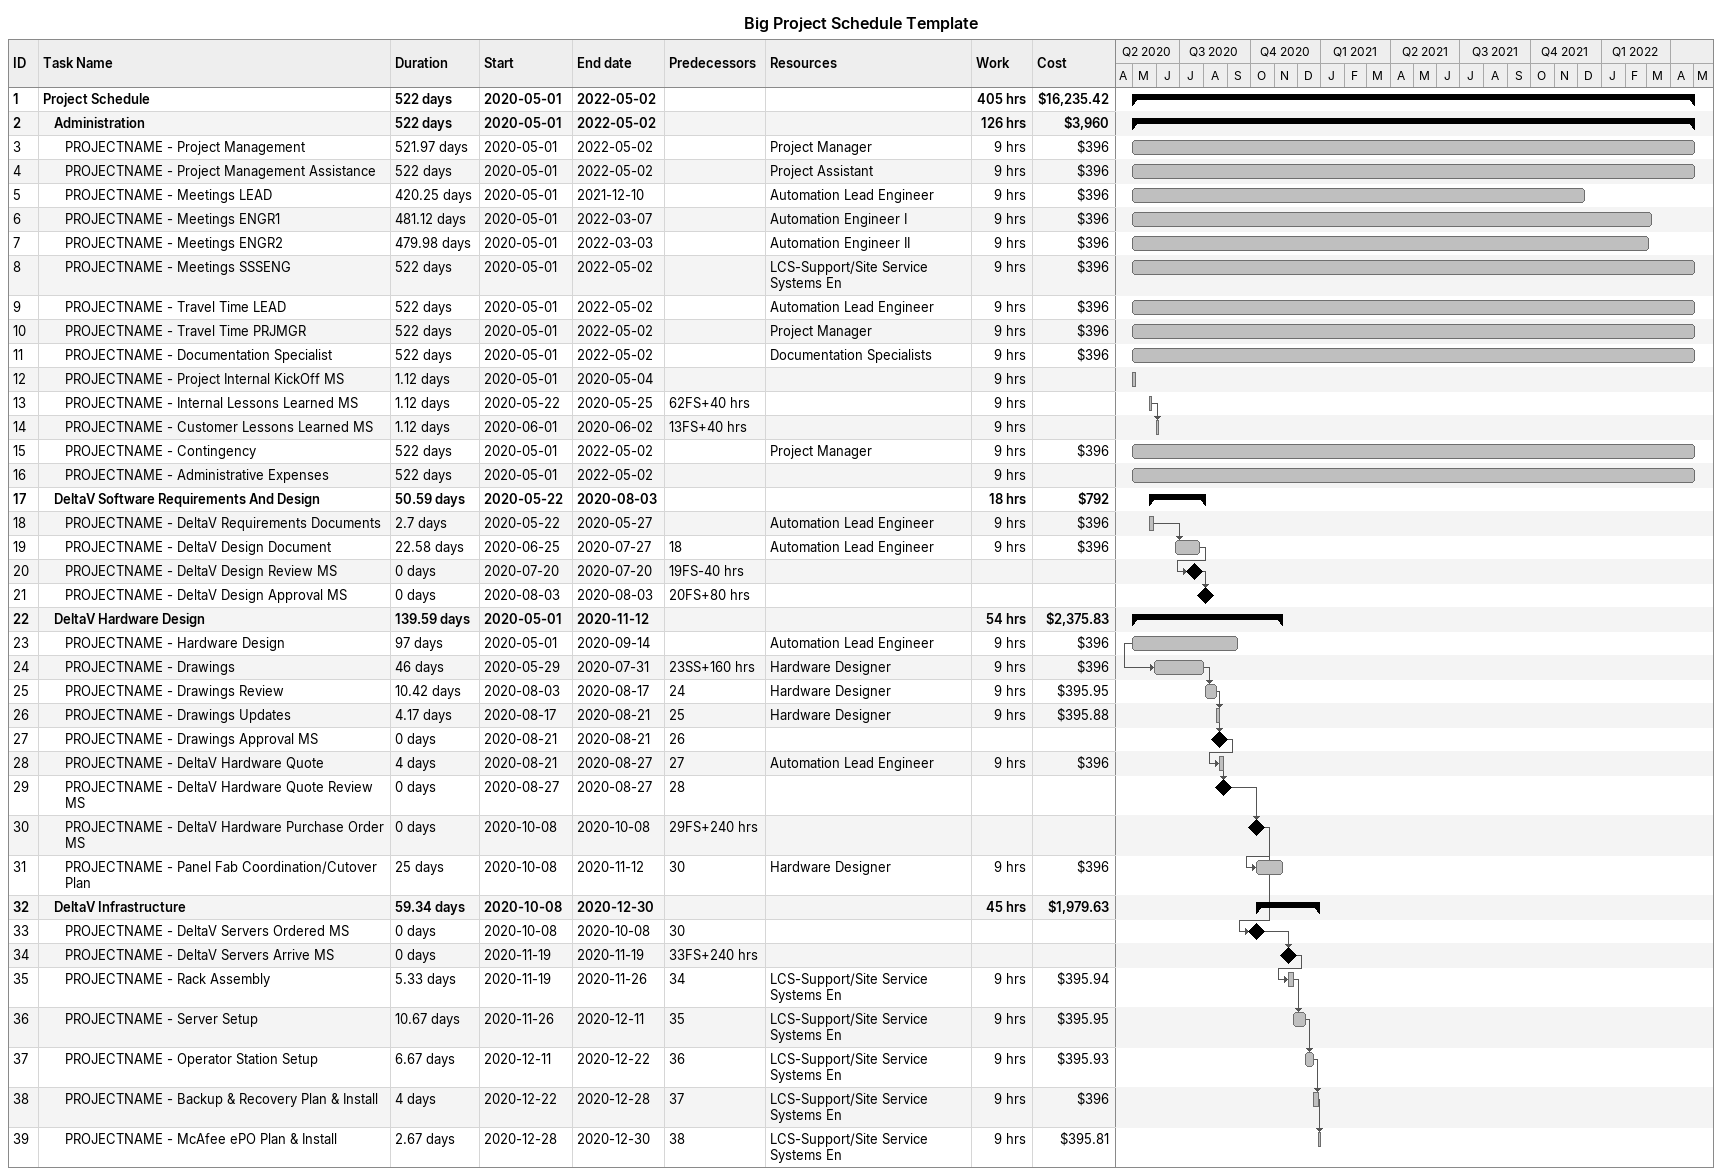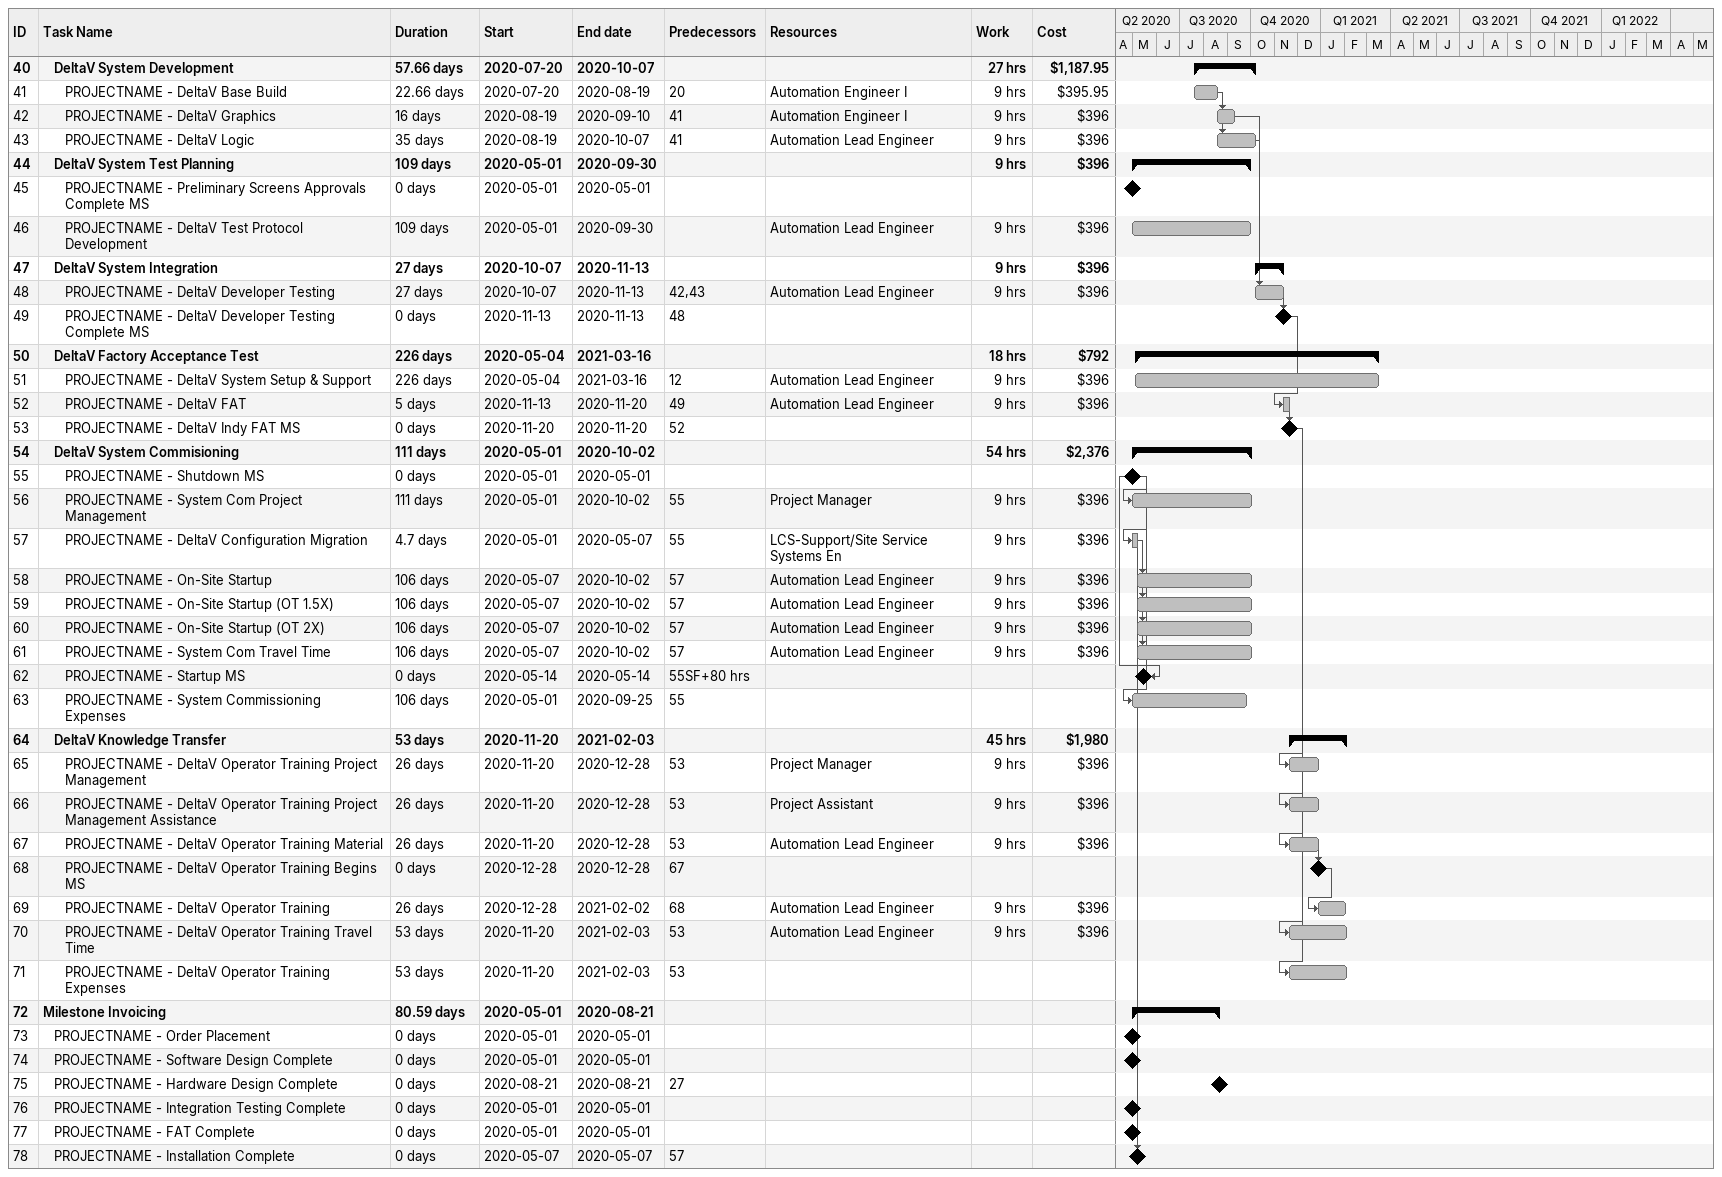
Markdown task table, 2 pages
Big Project Schedule Template

| ID | Level | Task | Duration | Start | Finish | Predecessors | Resources | Work (h) | Cost ($) |
|---|---|---|---|---|---|---|---|---|---|
| 1 | 1 | **Project Schedule** | 522d | 2020-05-01 | 2022-05-02 |  |  | 405 | 16235.42 |
| 2 | 2 | **Administration** | 522d | 2020-05-01 | 2022-05-02 |  |  | 126 | 3960 |
| 3 | 3 | PROJECTNAME - Project Management | 521.97d | 2020-05-01 | 2022-05-02 |  | Project Manager | 9 | 396 |
| 4 | 3 | PROJECTNAME - Project Management Assistance | 522d | 2020-05-01 | 2022-05-02 |  | Project Assistant | 9 | 396 |
| 5 | 3 | PROJECTNAME - Meetings LEAD | 420.25d | 2020-05-01 | 2021-12-10 |  | Automation Lead Engineer | 9 | 396 |
| 6 | 3 | PROJECTNAME - Meetings ENGR1 | 481.12d | 2020-05-01 | 2022-03-07 |  | Automation Engineer I | 9 | 396 |
| 7 | 3 | PROJECTNAME - Meetings ENGR2 | 479.98d | 2020-05-01 | 2022-03-03 |  | Automation Engineer II | 9 | 396 |
| 8 | 3 | PROJECTNAME - Meetings SSSENG | 522d | 2020-05-01 | 2022-05-02 |  | LCS-Support/Site Service Systems En | 9 | 396 |
| 9 | 3 | PROJECTNAME - Travel Time LEAD | 522d | 2020-05-01 | 2022-05-02 |  | Automation Lead Engineer | 9 | 396 |
| 10 | 3 | PROJECTNAME - Travel Time PRJMGR | 522d | 2020-05-01 | 2022-05-02 |  | Project Manager | 9 | 396 |
| 11 | 3 | PROJECTNAME - Documentation Specialist | 522d | 2020-05-01 | 2022-05-02 |  | Documentation Specialists | 9 | 396 |
| 12 | 3 | PROJECTNAME - Project Internal KickOff MS | 1.12d | 2020-05-01 | 2020-05-04 |  |  | 9 |  |
| 13 | 3 | PROJECTNAME - Internal Lessons Learned MS | 1.12d | 2020-05-22 | 2020-05-25 | 62FS+40h |  | 9 |  |
| 14 | 3 | PROJECTNAME - Customer Lessons Learned MS | 1.12d | 2020-06-01 | 2020-06-02 | 13FS+40h |  | 9 |  |
| 15 | 3 | PROJECTNAME - Contingency | 522d | 2020-05-01 | 2022-05-02 |  | Project Manager | 9 | 396 |
| 16 | 3 | PROJECTNAME - Administrative Expenses | 522d | 2020-05-01 | 2022-05-02 |  |  | 9 |  |
| 17 | 2 | **DeltaV Software Requirements And Design** | 50.59d | 2020-05-22 | 2020-08-03 |  |  | 18 | 792 |
| 18 | 3 | PROJECTNAME - DeltaV Requirements Documents | 2.7d | 2020-05-22 | 2020-05-27 |  | Automation Lead Engineer | 9 | 396 |
| 19 | 3 | PROJECTNAME - DeltaV Design Document | 22.58d | 2020-06-25 | 2020-07-27 | 18 | Automation Lead Engineer | 9 | 396 |
| 20 | 3 | PROJECTNAME - DeltaV Design Review MS | 0d | 2020-07-20 | 2020-07-20 | 19FS-40h |  |  |  |
| 21 | 3 | PROJECTNAME - DeltaV Design Approval MS | 0d | 2020-08-03 | 2020-08-03 | 20FS+80h |  |  |  |
| 22 | 2 | **DeltaV Hardware Design** | 139.59d | 2020-05-01 | 2020-11-12 |  |  | 54 | 2375.83 |
| 23 | 3 | PROJECTNAME - Hardware Design | 97d | 2020-05-01 | 2020-09-14 |  | Automation Lead Engineer | 9 | 396 |
| 24 | 3 | PROJECTNAME - Drawings | 46d | 2020-05-29 | 2020-07-31 | 23SS+160h | Hardware Designer | 9 | 396 |
| 25 | 3 | PROJECTNAME - Drawings Review | 10.42d | 2020-08-03 | 2020-08-17 | 24 | Hardware Designer | 9 | 395.95 |
| 26 | 3 | PROJECTNAME - Drawings Updates | 4.17d | 2020-08-17 | 2020-08-21 | 25 | Hardware Designer | 9 | 395.88 |
| 27 | 3 | PROJECTNAME - Drawings Approval MS | 0d | 2020-08-21 | 2020-08-21 | 26 |  |  |  |
| 28 | 3 | PROJECTNAME - DeltaV Hardware Quote | 4d | 2020-08-21 | 2020-08-27 | 27 | Automation Lead Engineer | 9 | 396 |
| 29 | 3 | PROJECTNAME - DeltaV Hardware Quote Review MS | 0d | 2020-08-27 | 2020-08-27 | 28 |  |  |  |
| 30 | 3 | PROJECTNAME - DeltaV Hardware Purchase Order MS | 0d | 2020-10-08 | 2020-10-08 | 29FS+240h |  |  |  |
| 31 | 3 | PROJECTNAME - Panel Fab Coordination/Cutover Plan | 25d | 2020-10-08 | 2020-11-12 | 30 | Hardware Designer | 9 | 396 |
| 32 | 2 | **DeltaV Infrastructure** | 59.34d | 2020-10-08 | 2020-12-30 |  |  | 45 | 1979.63 |
| 33 | 3 | PROJECTNAME - DeltaV Servers Ordered MS | 0d | 2020-10-08 | 2020-10-08 | 30 |  |  |  |
| 34 | 3 | PROJECTNAME - DeltaV Servers Arrive MS | 0d | 2020-11-19 | 2020-11-19 | 33FS+240h |  |  |  |
| 35 | 3 | PROJECTNAME - Rack Assembly | 5.33d | 2020-11-19 | 2020-11-26 | 34 | LCS-Support/Site Service Systems En | 9 | 395.94 |
| 36 | 3 | PROJECTNAME - Server Setup | 10.67d | 2020-11-26 | 2020-12-11 | 35 | LCS-Support/Site Service Systems En | 9 | 395.95 |
| 37 | 3 | PROJECTNAME - Operator Station Setup | 6.67d | 2020-12-11 | 2020-12-22 | 36 | LCS-Support/Site Service Systems En | 9 | 395.93 |
| 38 | 3 | PROJECTNAME - Backup & Recovery Plan & Install | 4d | 2020-12-22 | 2020-12-28 | 37 | LCS-Support/Site Service Systems En | 9 | 396 |
| 39 | 3 | PROJECTNAME - McAfee ePO Plan & Install | 2.67d | 2020-12-28 | 2020-12-30 | 38 | LCS-Support/Site Service Systems En | 9 | 395.81 |
| 40 | 2 | **DeltaV System Development** | 57.66d | 2020-07-20 | 2020-10-07 |  |  | 27 | 1187.95 |
| 41 | 3 | PROJECTNAME - DeltaV Base Build | 22.66d | 2020-07-20 | 2020-08-19 | 20 | Automation Engineer I | 9 | 395.95 |
| 42 | 3 | PROJECTNAME - DeltaV Graphics | 16d | 2020-08-19 | 2020-09-10 | 41 | Automation Engineer I | 9 | 396 |
| 43 | 3 | PROJECTNAME - DeltaV Logic | 35d | 2020-08-19 | 2020-10-07 | 41 | Automation Lead Engineer | 9 | 396 |
| 44 | 2 | **DeltaV System Test Planning** | 109d | 2020-05-01 | 2020-09-30 |  |  | 9 | 396 |
| 45 | 3 | PROJECTNAME - Preliminary Screens Approvals Complete MS | 0d | 2020-05-01 | 2020-05-01 |  |  |  |  |
| 46 | 3 | PROJECTNAME - DeltaV Test Protocol Development | 109d | 2020-05-01 | 2020-09-30 |  | Automation Lead Engineer | 9 | 396 |
| 47 | 2 | **DeltaV System Integration** | 27d | 2020-10-07 | 2020-11-13 |  |  | 9 | 396 |
| 48 | 3 | PROJECTNAME - DeltaV Developer Testing | 27d | 2020-10-07 | 2020-11-13 | 42, 43 | Automation Lead Engineer | 9 | 396 |
| 49 | 3 | PROJECTNAME - DeltaV Developer Testing Complete MS | 0d | 2020-11-13 | 2020-11-13 | 48 |  |  |  |
| 50 | 2 | **DeltaV Factory Acceptance Test** | 226d | 2020-05-04 | 2021-03-16 |  |  | 18 | 792 |
| 51 | 3 | PROJECTNAME - DeltaV System Setup & Support | 226d | 2020-05-04 | 2021-03-16 | 12 | Automation Lead Engineer | 9 | 396 |
| 52 | 3 | PROJECTNAME - DeltaV FAT | 5d | 2020-11-13 | 2020-11-20 | 49 | Automation Lead Engineer | 9 | 396 |
| 53 | 3 | PROJECTNAME - DeltaV Indy FAT MS | 0d | 2020-11-20 | 2020-11-20 | 52 |  |  |  |
| 54 | 2 | **DeltaV System Commisioning** | 111d | 2020-05-01 | 2020-10-02 |  |  | 54 | 2376 |
| 55 | 3 | PROJECTNAME - Shutdown MS | 0d | 2020-05-01 | 2020-05-01 |  |  |  |  |
| 56 | 3 | PROJECTNAME - System Com Project Management | 111d | 2020-05-01 | 2020-10-02 | 55 | Project Manager | 9 | 396 |
| 57 | 3 | PROJECTNAME - DeltaV Configuration Migration | 4.7d | 2020-05-01 | 2020-05-07 | 55 | LCS-Support/Site Service Systems En | 9 | 396 |
| 58 | 3 | PROJECTNAME - On-Site Startup | 106d | 2020-05-07 | 2020-10-02 | 57 | Automation Lead Engineer | 9 | 396 |
| 59 | 3 | PROJECTNAME - On-Site Startup (OT 1.5X) | 106d | 2020-05-07 | 2020-10-02 | 57 | Automation Lead Engineer | 9 | 396 |
| 60 | 3 | PROJECTNAME - On-Site Startup (OT 2X) | 106d | 2020-05-07 | 2020-10-02 | 57 | Automation Lead Engineer | 9 | 396 |
| 61 | 3 | PROJECTNAME - System Com Travel Time | 106d | 2020-05-07 | 2020-10-02 | 57 | Automation Lead Engineer | 9 | 396 |
| 62 | 3 | PROJECTNAME - Startup MS | 0d | 2020-05-14 | 2020-05-14 | 55SF+80h |  |  |  |
| 63 | 3 | PROJECTNAME - System Commissioning Expenses | 106d | 2020-05-01 | 2020-09-25 | 55 |  |  |  |
| 64 | 2 | **DeltaV Knowledge Transfer** | 53d | 2020-11-20 | 2021-02-03 |  |  | 45 | 1980 |
| 65 | 3 | PROJECTNAME - DeltaV Operator Training Project Management | 26d | 2020-11-20 | 2020-12-28 | 53 | Project Manager | 9 | 396 |
| 66 | 3 | PROJECTNAME - DeltaV Operator Training Project Management Assistance | 26d | 2020-11-20 | 2020-12-28 | 53 | Project Assistant | 9 | 396 |
| 67 | 3 | PROJECTNAME - DeltaV Operator Training Material | 26d | 2020-11-20 | 2020-12-28 | 53 | Automation Lead Engineer | 9 | 396 |
| 68 | 3 | PROJECTNAME - DeltaV Operator Training Begins MS | 0d | 2020-12-28 | 2020-12-28 | 67 |  |  |  |
| 69 | 3 | PROJECTNAME - DeltaV Operator Training | 26d | 2020-12-28 | 2021-02-02 | 68 | Automation Lead Engineer | 9 | 396 |
| 70 | 3 | PROJECTNAME - DeltaV Operator Training Travel Time | 53d | 2020-11-20 | 2021-02-03 | 53 | Automation Lead Engineer | 9 | 396 |
| 71 | 3 | PROJECTNAME - DeltaV Operator Training Expenses | 53d | 2020-11-20 | 2021-02-03 | 53 |  |  |  |
| 72 | 1 | **Milestone Invoicing** | 80.59d | 2020-05-01 | 2020-08-21 |  |  |  |  |
| 73 | 2 | PROJECTNAME - Order Placement | 0d | 2020-05-01 | 2020-05-01 |  |  |  |  |
| 74 | 2 | PROJECTNAME - Software Design Complete | 0d | 2020-05-01 | 2020-05-01 |  |  |  |  |
| 75 | 2 | PROJECTNAME - Hardware Design Complete | 0d | 2020-08-21 | 2020-08-21 | 27 |  |  |  |
| 76 | 2 | PROJECTNAME - Integration Testing Complete | 0d | 2020-05-01 | 2020-05-01 |  |  |  |  |
| 77 | 2 | PROJECTNAME - FAT Complete | 0d | 2020-05-01 | 2020-05-01 |  |  |  |  |
| 78 | 2 | PROJECTNAME - Installation Complete | 0d | 2020-05-07 | 2020-05-07 | 57 |  |  |  |
